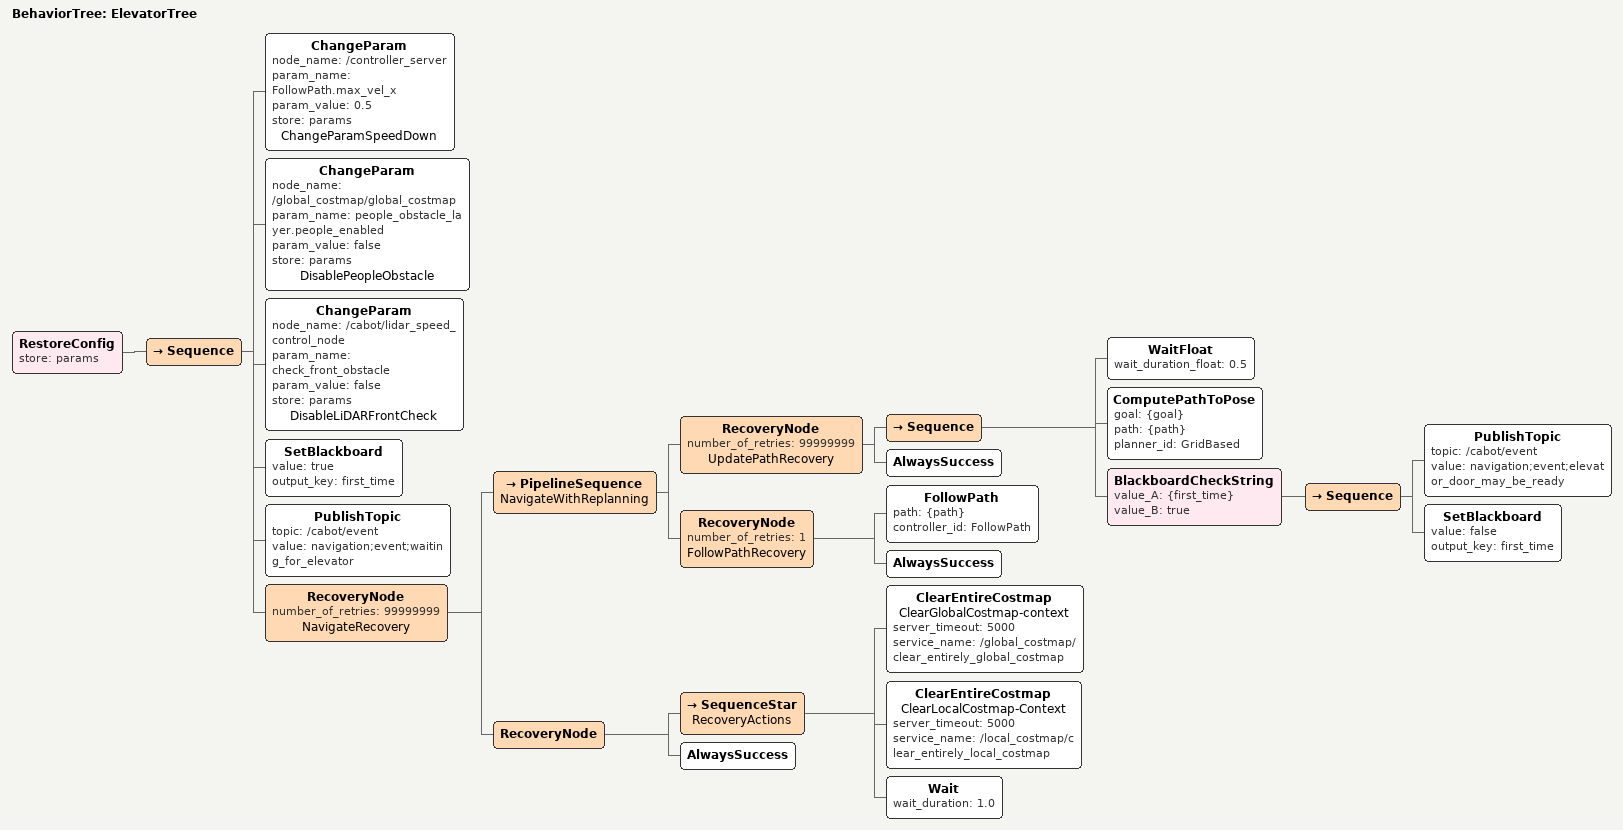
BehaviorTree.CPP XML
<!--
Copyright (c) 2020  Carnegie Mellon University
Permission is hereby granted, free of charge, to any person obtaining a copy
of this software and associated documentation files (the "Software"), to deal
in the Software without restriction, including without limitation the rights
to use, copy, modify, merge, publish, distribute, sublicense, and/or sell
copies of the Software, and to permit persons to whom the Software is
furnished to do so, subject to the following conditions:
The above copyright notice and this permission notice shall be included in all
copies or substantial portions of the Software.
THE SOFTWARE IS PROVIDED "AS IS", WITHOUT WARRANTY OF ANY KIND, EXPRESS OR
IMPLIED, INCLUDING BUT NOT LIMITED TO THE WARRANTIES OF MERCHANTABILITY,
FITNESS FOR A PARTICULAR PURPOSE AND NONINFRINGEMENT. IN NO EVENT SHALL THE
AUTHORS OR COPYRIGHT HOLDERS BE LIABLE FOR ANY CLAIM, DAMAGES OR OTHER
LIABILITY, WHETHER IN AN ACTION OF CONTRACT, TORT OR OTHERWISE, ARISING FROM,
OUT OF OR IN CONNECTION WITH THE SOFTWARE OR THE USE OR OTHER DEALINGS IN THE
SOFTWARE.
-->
<?xml version="1.0" encoding="utf-8"?>

<!--
    This Behavior Tree replans the global path periodically at 1 Hz and it also has
    recovery actions.
-->

<root main_tree_to_execute="ElevatorTree">
  <BehaviorTree ID="ElevatorTree">
    <RestoreConfig store="params">
      <Sequence>
        <ChangeParam node_name="/controller_server"
                     param_name="FollowPath.max_vel_x"
                     param_value="0.5" store="params" name="ChangeParamSpeedDown"/>

        <ChangeParam node_name="/global_costmap/global_costmap"
                     param_name="people_obstacle_layer.people_enabled"
                     param_value="false" store="params" name="DisablePeopleObstacle"/>

        <ChangeParam node_name="/cabot/lidar_speed_control_node"
                     param_name="check_front_obstacle"
                     param_value="false" store="params" name="DisableLiDARFrontCheck"/>

        <SetBlackboard value="true" output_key="first_time" />

        <PublishTopic topic="/cabot/event" value="navigation;event;waiting_for_elevator"/>
        <RecoveryNode number_of_retries="99999999" name="NavigateRecovery">
          <PipelineSequence name="NavigateWithReplanning">
            <!-- Not using RateController, so that the robot can keep trying to find the initial/updated path -->
            <RecoveryNode number_of_retries="99999999" name="UpdatePathRecovery">
              <Sequence>
                <WaitFloat wait_duration_float="0.5"/>
                <ComputePathToPose goal="{goal}" path="{path}" planner_id="GridBased" />
                <BlackboardCheckString value_A="{first_time}" value_B="true">
                  <Sequence>
                    <PublishTopic topic="/cabot/event" value="navigation;event;elevator_door_may_be_ready"/>
                    <SetBlackboard value="false" output_key="first_time" />
                  </Sequence>
                </BlackboardCheckString>
              </Sequence>
              <AlwaysSuccess/>
            </RecoveryNode>
            <RecoveryNode number_of_retries="1" name="FollowPathRecovery">
              <FollowPath path="{path}" controller_id="FollowPath" />
              <AlwaysSuccess/>
            </RecoveryNode>
          </PipelineSequence>
          <RecoveryNode>
            <SequenceStar name="RecoveryActions">
              <ClearEntireCostmap name="ClearGlobalCostmap-context" server_timeout="5000"
                                  service_name="/global_costmap/clear_entirely_global_costmap"/>
              <ClearEntireCostmap name="ClearLocalCostmap-Context" server_timeout="5000"
                                  service_name="/local_costmap/clear_entirely_local_costmap"/>
              <Wait wait_duration="1.0"/>
            </SequenceStar>
            <AlwaysSuccess/>
          </RecoveryNode>
        </RecoveryNode>
      </Sequence>
    </RestoreConfig>
  </BehaviorTree>
</root>
